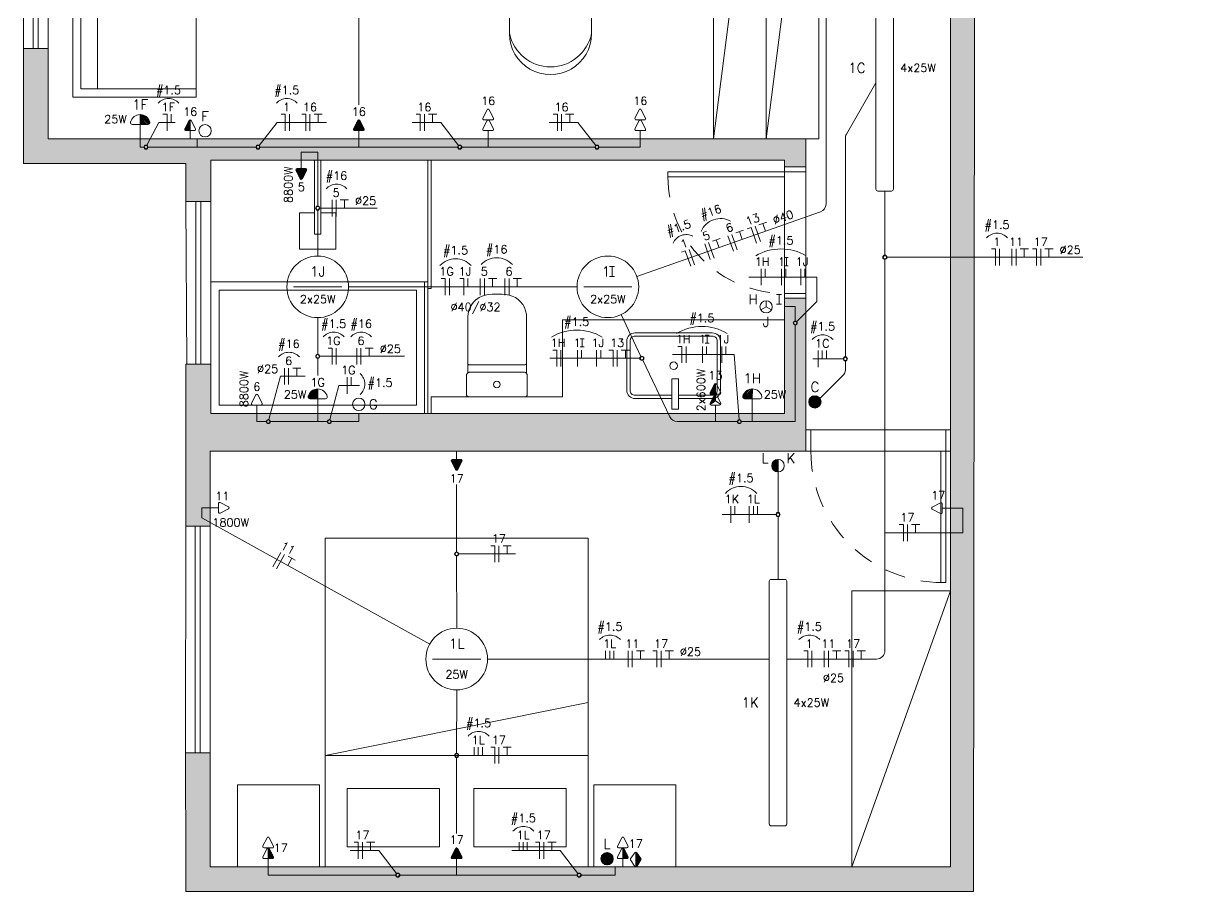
# Model space of a CAD drawing. Extents: x 0 to 175, y -16 to 63.
# Drawn here: x 147.36 to 154.49, y 30.2 to 35.49 of the extents above; entities that cross this region are included whole.
import ezdxf
from ezdxf.enums import TextEntityAlignment as Align

# ---------------------------------------------------------------- set-up
doc = ezdxf.new("R2010")
doc.units = 0
doc.header["$LTSCALE"] = 0.5
doc.header["$MEASUREMENT"] = 0
doc.linetypes.add('HIDDEN', pattern=[0.375, 0.25, -0.125])
doc.layers.get('0').update_dxf_attribs({"linetype": 'CONTINUOUS'})
doc.layers.add('ARQ - HATCH 01', color=172, linetype='CONTINUOUS', transparency=0.6)
for name, color, linetype, lineweight in [('ARQ - JAN01', 2, 'CONTINUOUS', 20), ('ARQ - PAR01', 172, 'CONTINUOUS', 30), ('ELE01 - ELETROD', 40, 'CONTINUOUS', 20), ('ELE01 - INTER', 100, 'CONTINUOUS', 15), ('ELE01 - INTER TXT', 100, 'CONTINUOUS', 9), ('ELE01 - LAMP', 50, 'CONTINUOUS', 20), ('ELE01 - LAMP TXT', 100, 'CONTINUOUS', 15), ('ELE01 - TOM 127V', 130, 'CONTINUOUS', 15), ('ELE01 - TOM 127V TXT', 130, 'CONTINUOUS', 15), ('ELE01 - USB', 110, 'CONTINUOUS', 15), ('ELE03 - CIRCUITOS', 2, 'CONTINUOUS', 5), ('Simbologia', 122, 'CONTINUOUS', 20), ('TXT02', 2, 'CONTINUOUS', 20)]:
    doc.layers.add(name, color=color, linetype=linetype, lineweight=lineweight)
for name, color, linetype, lineweight, transparency in [('ARQ - PISO TRANSPARENTE', 121, 'CONTINUOUS', 9, 0.9), ('ARQ - POR01 TRANSPARENTE', 20, 'CONTINUOUS', 9, 0.45), ('ARQ01', 144, 'CONTINUOUS', 9, 0.5), ('ELE01 - INTER HATCH', 100, 'CONTINUOUS', 15, 0.45)]:
    doc.layers.add(name, color=color, linetype=linetype, lineweight=lineweight, transparency=transparency)
for name, color, linetype, lineweight, true_color in [('ELE01 - TOM 220V', 242, 'CONTINUOUS', 15, 0xdf2935), ('ELE01 - TOM 220V TXT', 242, 'CONTINUOUS', 15, 0xdf2935), ('ELE03 - FASE', 242, 'CONTINUOUS', 20, 0xdf2935), ('ELE03 - NEUTRO', 141, 'CONTINUOUS', 20, 0x51d6ff), ('ELE03 - RETORNO', 173, 'CONTINUOUS', 20, 0x5767de), ('ELE03 - TERRA', 112, 'CONTINUOUS', 20, 0x0bde67)]:
    doc.layers.add(name, color=color, linetype=linetype, lineweight=lineweight, true_color=true_color)
doc.styles.add('ROMANS', font='romans.shx')
doc.styles.get("Standard").update_dxf_attribs({"font": 'romans.shx'})

# ---------------------------------------------------------------- blocks, each defined once
blk = doc.blocks.new('*U311')
at = {"layer": 'ARQ - HATCH 01'}
h = blk.add_hatch(color=256, dxfattribs=at)
h.dxf.hatch_style = 1
h.paths.add_polyline_path([(2.5318, 5.7897), (2.4, 5.7898), (2.4, 5.98), (2.2, 5.98), (2.2, 5.79), (2.1029, 5.79), (2.1029, 5.64), (2.5318, 5.64)])
h.paths.add_polyline_path([(2.4, 7.13), (2.2, 7.13), (2.2, 6.78), (2.4, 6.78)])
h.paths.add_polyline_path([(12.15, 0.9882), (12.15, 5.78), (3.4321, 5.7898), (3.4321, 5.64), (12, 5.64), (12, 1.1354), (11.3067, 1.1354), (11.3067, 0.9854), (12, 0.9882)])
h.paths.add_polyline_path([(9.47, 4.76), (8.5397, 4.76), (8.5397, 4.63), (9.24, 4.63), (9.24, 1.14), (8.94, 1.14), (8.94, 0.9882), (9.9263, 0.9882), (9.9267, 1.1354), (9.47, 1.1354)], flags=17)
h.paths.add_polyline_path([(7.7, 4.63), (7.7397, 4.63), (7.7397, 4.76), (7.57, 4.76), (7.57, 0.15), (7.02, 0.15), (7.02, 0), (7.72, 0), (7.72, 0.9882), (7.95, 0.9882), (7.95, 1.14), (7.7, 1.14)])
h.paths.add_polyline_path([(5.06, 1.27), (4.2401, 1.27), (4.2401, 1.0727), (4.93, 1.0727), (4.93, 0), (5.64, 0), (5.64, 0.15), (5.06, 0.15)])
h.paths.add_polyline_path([(0.21, 5.64), (0.13, 5.64), (0.13, 6.98), (0.22, 6.98), (0.22, 7.13), (0, 7.13), (0, 1.0727), (0.71, 1.0727), (0.71, 1.27), (0.21, 1.27)])
h.paths.add_polyline_path([(3.08, 1.27), (2.4143, 1.27), (2.2, 1.27), (1.7, 1.27), (1.7, 1.0727), (3.08, 1.0747)])
h.paths.add_polyline_path([(5.06, 4.8377), (4.9353, 4.8377), (4.9353, 4.1977), (5.06, 4.1977)], flags=17)
for p, q in [((5.06, 4.8377), (7.57, 4.5177)), ((5.06, 4.5177), (7.57, 4.5177)), ((5.06, 4.5177), (7.57, 4.1977)), ((12, 3.969), (11.5, 3.969)), ((11.5, 3.969), (11.5, 3.469)), ((12, 3.4354), (10, 3.4354)), ((10, 3.4354), (10, 1.8354)), ((11, 3.4354), (11.3217, 1.8354)), ((11.3217, 1.8354), (11.3217, 3.4354)), ((11.5, 3.469), (12, 3.469)), ((11.5231, 3.3016), (11.8774, 3.3016)), ((11.5231, 2.7397), (11.5231, 3.3016)), ((11.8774, 3.3016), (11.8774, 2.7397)), ((8.5477, 3.0094), (8.5358, 2.9924)), ((8.562, 3.0244), (8.5477, 3.0094)), ((8.5784, 3.0371), (8.562, 3.0244)), ((8.5965, 3.0472), (8.5784, 3.0371)), ((8.6159, 3.0545), (8.5965, 3.0472)), ((8.6163, 3.0546), (8.6159, 3.0545)), ((8.6166, 3.0547), (8.6163, 3.0546)), ((8.6369, 3.0591), (8.6166, 3.0547)), ((8.6577, 3.0603), (8.6369, 3.0591)), ((8.9972, 3.0603), (8.6577, 3.0603)), ((8.9399, 3.0584), (8.9373, 3.0603)), ((8.9379, 3.0599), (8.9375, 3.0601)), ((8.9418, 3.0562), (8.9399, 3.0584)), ((8.9432, 3.0536), (8.9418, 3.0562)), ((8.9441, 3.0509), (8.9432, 3.0536)), ((8.9444, 3.048), (8.9441, 3.0509)), ((8.9444, 2.7122), (8.9444, 3.048)), ((8.9902, 3.0482), (8.9899, 3.0451)), ((8.9899, 3.0451), (8.9899, 2.7151)), ((8.9909, 3.0513), (8.9902, 3.0482)), ((8.9921, 3.0541), (8.9909, 3.0513)), ((8.9938, 3.0568), (8.9921, 3.0541)), ((8.9958, 3.0591), (8.9938, 3.0568)), ((8.9967, 3.0599), (8.9958, 3.0591)), ((8.9972, 3.0603), (8.9967, 3.0599)), ((8.9982, 3.0612), (8.9972, 3.0603)), ((9.0009, 3.0628), (8.9982, 3.0612)), ((9.0038, 3.064), (9.0009, 3.0628)), ((9.0068, 3.0647), (9.0038, 3.064)), ((9.0099, 3.0649), (9.0068, 3.0647)), ((9.1249, 3.0649), (9.0099, 3.0649)), ((9.1272, 3.0648), (9.1249, 3.0649)), ((9.1294, 3.0643), (9.1272, 3.0648)), ((9.1315, 3.0634), (9.1294, 3.0643)), ((9.1334, 3.0623), (9.1315, 3.0634)), ((9.1352, 3.0609), (9.1334, 3.0623)), ((9.1368, 3.0592), (9.1352, 3.0609)), ((9.138, 3.0573), (9.1368, 3.0592)), ((9.139, 3.0553), (9.138, 3.0573)), ((9.139, 3.0553), (9.1397, 3.0531)), ((9.1397, 3.0531), (9.14, 3.0508)), ((8.517, 2.9336), (8.5156, 2.9129)), ((8.5203, 2.9541), (8.517, 2.9336)), ((8.5266, 2.9738), (8.5203, 2.9541)), ((8.5358, 2.9924), (8.5266, 2.9738)), ((8.5156, 2.9129), (8.5148, 2.892)), ((8.5148, 2.892), (8.5148, 2.8712)), ((8.5148, 2.8712), (8.5156, 2.8504)), ((8.5156, 2.8504), (8.517, 2.8296)), ((8.517, 2.8296), (8.5202, 2.8095)), ((8.5202, 2.8095), (8.5263, 2.7902)), ((8.5263, 2.7902), (8.5352, 2.7719)), ((8.5352, 2.7719), (8.5467, 2.7552)), ((8.5472, 2.7546), (8.5605, 2.7403)), ((8.5605, 2.7403), (8.5763, 2.7275)), ((8.561, 2.7397), (8.5769, 2.7269)), ((8.5763, 2.7275), (8.5938, 2.7173)), ((8.5769, 2.7269), (8.5945, 2.7166)), ((8.5938, 2.7173), (8.6127, 2.7097)), ((8.5945, 2.7166), (8.6134, 2.709)), ((8.6127, 2.7097), (8.6324, 2.7049)), ((8.6133, 2.7096), (8.6135, 2.7095)), ((8.6135, 2.7095), (8.6332, 2.7047)), ((8.9439, 2.7083), (8.9443, 2.7103)), ((8.9443, 2.7103), (8.9444, 2.7122)), ((8.9901, 2.7119), (8.9899, 2.7151)), ((8.9901, 2.7119), (8.9909, 2.7089)), ((11.8774, 2.7397), (11.5231, 2.7397)), ((8.6134, 2.709), (8.6332, 2.7043)), ((8.6324, 2.7049), (8.6527, 2.7032)), ((8.6332, 2.7047), (8.6535, 2.7029)), ((8.6332, 2.7043), (8.6535, 2.7025)), ((8.9411, 2.7032), (8.6527, 2.7032)), ((8.6535, 2.7029), (8.9941, 2.7029)), ((8.6535, 2.7025), (8.9944, 2.7025)), ((8.9411, 2.7032), (8.9423, 2.7047)), ((8.9423, 2.7047), (8.9432, 2.7065)), ((8.9432, 2.7065), (8.9439, 2.7083)), ((8.9909, 2.7089), (8.9921, 2.706)), ((8.9921, 2.706), (8.9942, 2.7025)), ((8.9944, 2.7025), (8.9958, 2.7009)), ((8.9958, 2.7009), (8.9981, 2.6989)), ((8.9981, 2.6989), (9.0008, 2.6973)), ((9.0008, 2.6973), (9.0037, 2.6961)), ((9.0037, 2.6961), (9.0068, 2.6953)), ((9.0068, 2.6953), (9.0099, 2.6951)), ((9.0099, 2.6951), (9.1249, 2.6951)), ((9.1272, 2.6952), (9.1249, 2.6951)), ((9.1272, 2.6952), (9.1294, 2.6957)), ((9.1294, 2.6957), (9.1315, 2.6966)), ((9.1315, 2.6966), (9.1334, 2.6977)), ((9.1334, 2.6977), (9.1352, 2.6991)), ((9.1352, 2.6991), (9.1368, 2.7008)), ((9.1368, 2.7008), (9.138, 2.7027)), ((9.138, 2.7027), (9.139, 2.7047)), ((9.139, 2.7047), (9.1397, 2.7069)), ((9.1397, 2.7069), (9.14, 2.7092)), ((11.8774, 2.5311), (11.5231, 2.5311)), ((11.5231, 2.5311), (11.5231, 1.9691)), ((11.8774, 1.9691), (11.8774, 2.5311)), ((11.5231, 1.9691), (11.8774, 1.9691)), ((10, 1.8354), (12, 1.8354)), ((11.5, 1.8018), (12, 1.8018)), ((11.5, 1.3018), (11.5, 1.8018)), ((12, 1.3018), (11.5, 1.3018))]:
    blk.add_line(p, q)
for points in [[(10.32, 5.64), (12, 5.04)], [(10.32, 5.64), (10.32, 5.04), (12, 5.04)], [(7.57, 4.1977), (4.9353, 4.1977), (4.9353, 4.8377), (7.57, 4.8377)], [(7.57, 4.8377), (7.57, 4.76)], [(6.9288, 3.4562), (6.6788, 3.4562), (6.6788, 2.9562), (6.9288, 2.9562)], [(9.14, 3.0508), (9.14, 2.7092)], [(7.7, 2.46), (9.24, 2.46)], [(8.02, 1.77), (8.02, 1.68), (8.24, 1.68), (8.24, 1.9), (8.02, 1.9), (8.02, 1.81)], [(7.7, 1.81), (8.15, 1.81), (8.15, 1.77), (7.7, 1.77)], [(11.3067, 1.1354), (11.3067, 0.9854)], [(7.315, 0.35), (7.315, 1.05), (5.315, 1.05), (5.315, 0.35)], [(7.315, 0.35), (7.315, 1.05), (7.265, 1.05), (7.265, 0.35)], [(5.365, 0.45), (7.265, 0.45)], [(7.315, 0.35), (7.315, 0.3), (5.315, 0.3), (5.315, 0.35)], [(5.365, 0.35), (7.265, 0.35)], [(5.365, 0.35), (7.265, 0.35)]]:
    blk.add_lwpolyline(points)
for points in [[(9.14, 3.28), (8.67, 3.28), (8.67, 4.63), (9.24, 4.63), (9.24, 2.48), (9.14, 2.48)], [(9.03, 3.985), (9.2139, 3.985), (9.2139, 3.945), (9.03, 3.945)], [(8.48, 2.46), (7.7, 2.46), (7.7, 2.48), (8.48, 2.48)], [(8.44, 2.46), (9.24, 2.46), (9.24, 2.44), (8.44, 2.44)], [(8.44, 2.44), (9.24, 2.44), (9.24, 1.14), (8.44, 1.14)], [(8.49, 2.39), (9.19, 2.39), (9.19, 1.19), (8.49, 1.19)]]:
    blk.add_lwpolyline(points, close=True)
for points in [[(9.15, 3.985), (9.15, 4.19, 0.414214), (9.1, 4.24), (8.8, 4.24, 0.414214), (8.75, 4.19), (8.75, 3.72, 0.414214), (8.8, 3.67), (9.1, 3.67, 0.414214), (9.15, 3.72), (9.15, 3.945)], [(9.13, 3.985), (9.13, 4.19, 0.414214), (9.1, 4.22), (8.8, 4.22, 0.414214), (8.77, 4.19), (8.77, 3.72, 0.414214), (8.8, 3.69), (9.1, 3.69, 0.414214), (9.13, 3.72), (9.13, 3.945)]]:
    blk.add_lwpolyline(points, format="xyb")
for centre, radius in [((8.95, 3.955), 0.0229), ((9.065, 2.88), 0.02)]:
    blk.add_circle(centre, radius)
for centre, radius, start, end in [((6.9288, 3.2062), 0.25, 270, 90), ((6.8758, 3.2062), 0.2555, 281.95449, 78.04551)]:
    blk.add_arc(centre, radius, start, end)
at = {"layer": 'ARQ - JAN01'}
for p, q in [((7.9505, 1.14), (8.94, 1.14)), ((9.9267, 1.1354), (11.3067, 1.1354)), ((7.95, 0.9882), (8.94, 0.9929)), ((9.9263, 0.9882), (11.3067, 0.9854)), ((5.64, 0.15), (7.02, 0.15)), ((5.64, 0), (7.02, 0))]:
    blk.add_line(p, q, dxfattribs=at)
for points in [[(7.95, 1.0791), (8.94, 1.0791)], [(9.9267, 1.0754), (11.3067, 1.0754)], [(7.95, 1.0491), (8.94, 1.0491)], [(9.9267, 1.0454), (11.3067, 1.0454)], [(5.64, 0.09), (7.02, 0.09)], [(5.64, 0.06), (7.02, 0.06)]]:
    blk.add_lwpolyline(points, dxfattribs=at)
at = {"layer": 'ARQ - PAR01', "lineweight": 20}
blk.add_lwpolyline([(12.15, 0.9882), (12.15, 5.78), (3.4321, 5.7898), (3.4321, 5.64), (12, 5.64), (12, 1.1354), (11.3067, 1.1354), (11.3067, 0.9854), (12, 0.9882), (12.15, 0.9882)], dxfattribs=at)
for points in [[(7.7, 4.63), (7.7397, 4.63), (7.7397, 4.76), (7.57, 4.76), (7.57, 0.15), (7.02, 0.15), (7.02, 0), (7.72, 0), (7.72, 0.9882), (7.95, 0.9882), (7.95, 1.14), (7.7, 1.14)], [(9.47, 4.76), (8.5397, 4.76), (8.5397, 4.63), (9.24, 4.63), (9.24, 1.14), (8.94, 1.14), (8.94, 0.9882), (9.9263, 0.9882), (9.9267, 1.1354), (9.47, 1.1354)]]:
    blk.add_lwpolyline(points, close=True, dxfattribs=at)
at = {"layer": 'ARQ - PISO TRANSPARENTE'}
for p, q in [((9.34, 4.79), (9.34, 5.61)), ((9.47, 5.58), (9.47, 4.79)), ((7.7697, 4.76), (8.5097, 4.76)), ((7.7697, 4.63), (8.5097, 4.63))]:
    blk.add_line(p, q, dxfattribs=at)
at = {"layer": 'ARQ - POR01 TRANSPARENTE'}
for p, q in [((9.34, 5.64), (9.34, 5.61)), ((9.47, 5.64), (9.47, 5.58)), ((9.34, 5.61), (10.27, 5.61)), ((9.47, 5.58), (10.27, 5.58)), ((10.27, 5.58), (10.27, 5.61)), ((9.34, 4.76), (9.34, 4.79)), ((9.34, 4.79), (9.47, 4.79)), ((9.47, 4.76), (9.47, 4.79)), ((7.7397, 4.76), (7.7697, 4.76)), ((7.7697, 4.76), (7.7697, 3.92)), ((8.5097, 4.76), (8.5097, 4.63)), ((8.5097, 4.76), (8.5397, 4.76)), ((7.7997, 4.63), (7.7397, 4.63)), ((7.7997, 3.92), (7.7997, 4.63)), ((8.5397, 4.63), (8.5097, 4.63)), ((7.7697, 3.92), (7.7997, 3.92))]:
    blk.add_line(p, q, dxfattribs=at)
at = {"layer": 'ARQ - POR01 TRANSPARENTE', "linetype": 'HIDDEN', "lineweight": 9}
for centre, radius in [((9.47, 5.59), 0.8), ((7.7997, 4.63), 0.71)]:
    blk.add_arc(centre, radius, 270, 0, dxfattribs=at)
blk = doc.blocks.new('*U145')
at = {"lineweight": 9}
h = blk.add_hatch(dxfattribs=at)
h.set_pattern_fill('ANSI31', color=256, scale=0.075, angle=-90)
h.paths.add_polyline_path([(0, -0.232, -0.284079), (-0.013, -0.224), (-0.064, -0.123, -0.557537), (-0.051, -0.101), (0, -0.101)])
blk.add_line((0, -0.232), (0, -0.101))
blk.add_lwpolyline([(0, 0), (0, -0.101)])
blk.add_lwpolyline([(0.064, -0.123), (0.013, -0.224, -0.618034), (-0.013, -0.224), (-0.064, -0.123, -0.557537), (-0.051, -0.101), (0.051, -0.101, -0.557537)], format="xyb", close=True)
blk = doc.blocks.new('*U157')
blk.add_lwpolyline([(0.064, -0.123), (0.013, -0.224, -0.618034), (-0.013, -0.224), (-0.064, -0.123, -0.557537), (-0.051, -0.101), (0.051, -0.101, -0.557537)], format="xyb", close=True)
blk = doc.blocks.new('*U158')
blk.add_lwpolyline([(0, 0), (0, -0.101)])
blk.add_lwpolyline([(0.064, -0.123), (0.013, -0.224, -0.618034), (-0.013, -0.224), (-0.064, -0.123, -0.557537), (-0.051, -0.101), (0.051, -0.101, -0.557537)], format="xyb", close=True)
blk = doc.blocks.new('*U159')
blk.add_lwpolyline([(0, 0), (0, -0.101)])
blk.add_lwpolyline([(0.064, -0.123), (0.013, -0.224, -0.618034), (-0.013, -0.224), (-0.064, -0.123, -0.557537), (-0.051, -0.101), (0.051, -0.101, -0.557537)], format="xyb", close=True)
blk = doc.blocks.new('*U156')
at = {"lineweight": 9}
h = blk.add_hatch(dxfattribs=at)
h.set_pattern_fill('ANSI31', color=256, scale=0.075, angle=-90)
h.paths.add_polyline_path([(0, -0.232, -0.284079), (-0.013, -0.224), (-0.064, -0.123, -0.557537), (-0.051, -0.101), (0, -0.101)])
h = blk.add_hatch(dxfattribs=at)
h.set_pattern_fill('ANSI31', color=256, scale=0.075, angle=-90)
h.paths.add_polyline_path([(0, -0.232, 0.284079), (0.013, -0.224), (0.064, -0.123, 0.557537), (0.051, -0.101), (0, -0.101)])
blk.add_lwpolyline([(0, 0), (0, -0.101)])
blk.add_lwpolyline([(0.064, -0.123), (0.013, -0.224, -0.618034), (-0.013, -0.224), (-0.064, -0.123, -0.557537), (-0.051, -0.101), (0.051, -0.101, -0.557537)], format="xyb", close=True)
blk = doc.blocks.new('*U152')
blk.add_lwpolyline([(0, 0), (0, -0.101)])
blk.add_lwpolyline([(0.064, -0.123), (0.013, -0.224, -0.618034), (-0.013, -0.224), (-0.064, -0.123, -0.557537), (-0.051, -0.101), (0.051, -0.101, -0.557537)], format="xyb", close=True)
blk = doc.blocks.new('*U173')
at = {"lineweight": 9}
h = blk.add_hatch(dxfattribs=at)
h.set_pattern_fill('ANSI31', color=256, scale=0.075, angle=-90)
h.paths.add_polyline_path([(-0.013, -0.224, 0.284079), (0, -0.232), (0, -0.151), (-0.064, -0.108, 0.251652), (-0.064, -0.123)])
blk.add_line((0.007, 0), (-0.007, 0))
for points in [[(0, 0), (0, -0.101)], [(0.064, -0.108), (0, -0.151), (-0.064, -0.108)], [(0, -0.151), (0, -0.232)]]:
    blk.add_lwpolyline(points)
blk.add_lwpolyline([(0.064, -0.123), (0.013, -0.224, -0.618034), (-0.013, -0.224), (-0.064, -0.123, -0.557537), (-0.051, -0.101), (0.051, -0.101, -0.557537)], format="xyb", close=True)
blk = doc.blocks.new('*U160')
blk.add_lwpolyline([(-0.123, -0.064), (-0.224, -0.013, -0.618034), (-0.224, 0.013), (-0.123, 0.064, -0.557537), (-0.101, 0.051), (-0.101, -0.051, -0.557537)], format="xyb", close=True)
blk.add_lwpolyline([(0, 0), (-0.101, 0)])
blk = doc.blocks.new('*U161')
blk.add_lwpolyline([(0, 0), (0, -0.101)])
blk.add_lwpolyline([(0.064, -0.123), (0.013, -0.224, -0.618034), (-0.013, -0.224), (-0.064, -0.123, -0.557537), (-0.051, -0.101), (0.051, -0.101, -0.557537)], format="xyb", close=True)
blk = doc.blocks.new('*U140')
at = {"lineweight": 9}
h = blk.add_hatch(dxfattribs=at)
h.set_pattern_fill('ANSI31', color=256, scale=0.075, angle=-90)
h.paths.add_polyline_path([(0, -0.232, -0.284079), (-0.013, -0.224), (-0.064, -0.123, -0.557537), (-0.051, -0.101), (0, -0.101)])
blk.add_line((0, -0.232), (0, -0.101))
blk.add_lwpolyline([(0.064, -0.123), (0.013, -0.224, -0.618034), (-0.013, -0.224), (-0.064, -0.123, -0.557537), (-0.051, -0.101), (0.051, -0.101, -0.557537)], format="xyb", close=True)
blk = doc.blocks.new('*U179')
at = {"lineweight": 9}
h = blk.add_hatch(dxfattribs=at)
h.set_pattern_fill('ANSI31', color=256, scale=0.075, angle=-90)
h.paths.add_polyline_path([(0, -0.232, -0.284079), (-0.013, -0.224), (-0.064, -0.123, -0.557537), (-0.051, -0.101), (0, -0.101)])
h = blk.add_hatch(dxfattribs=at)
h.set_pattern_fill('ANSI31', color=256, scale=0.075, angle=-90)
h.paths.add_polyline_path([(0, -0.232, 0.284079), (0.013, -0.224), (0.064, -0.123, 0.557537), (0.051, -0.101), (0, -0.101)])
blk.add_lwpolyline([(0, 0), (0, -0.101)])
blk.add_lwpolyline([(0.064, -0.123), (0.013, -0.224, -0.618034), (-0.013, -0.224), (-0.064, -0.123, -0.557537), (-0.051, -0.101), (0.051, -0.101, -0.557537)], format="xyb", close=True)
blk = doc.blocks.new('*U149')
at = {"lineweight": 9}
h = blk.add_hatch(dxfattribs=at)
h.set_pattern_fill('ANSI31', color=256, scale=0.075, angle=-90)
h.paths.add_polyline_path([(0, -0.232, -0.284079), (-0.013, -0.224), (-0.064, -0.123, -0.557537), (-0.051, -0.101), (0, -0.101)])
h = blk.add_hatch(dxfattribs=at)
h.set_pattern_fill('ANSI31', color=256, scale=0.075, angle=-90)
h.paths.add_polyline_path([(0, -0.232, 0.284079), (0.013, -0.224), (0.064, -0.123, 0.557537), (0.051, -0.101), (0, -0.101)])
blk.add_lwpolyline([(0, 0), (0, -0.101)])
blk.add_lwpolyline([(0.064, -0.123), (0.013, -0.224, -0.618034), (-0.013, -0.224), (-0.064, -0.123, -0.557537), (-0.051, -0.101), (0.051, -0.101, -0.557537)], format="xyb", close=True)
blk = doc.blocks.new('*U175')
blk.add_lwpolyline([(0.064, -0.123), (0.013, -0.224, -0.618034), (-0.013, -0.224), (-0.064, -0.123, -0.557537), (-0.051, -0.101), (0.051, -0.101, -0.557537)], format="xyb", close=True)
blk = doc.blocks.new('*U141')
at = {"lineweight": 9}
h = blk.add_hatch(dxfattribs=at)
h.set_pattern_fill('ANSI31', color=256, scale=0.075, angle=-90)
h.paths.add_polyline_path([(0, -0.232, -0.284079), (-0.013, -0.224), (-0.064, -0.123, -0.557537), (-0.051, -0.101), (0, -0.101)])
blk.add_line((0, -0.232), (0, -0.101))
blk.add_lwpolyline([(0, 0), (0, -0.101)])
blk.add_lwpolyline([(0.064, -0.123), (0.013, -0.224, -0.618034), (-0.013, -0.224), (-0.064, -0.123, -0.557537), (-0.051, -0.101), (0.051, -0.101, -0.557537)], format="xyb", close=True)
blk = doc.blocks.new('*U143')
at = {"lineweight": 9}
h = blk.add_hatch(dxfattribs=at)
h.set_pattern_fill('ANSI31', color=256, scale=0.075, angle=-90)
h.paths.add_polyline_path([(0, -0.104, 0.255276), (-0.013, -0.11), (-0.062, -0.188, 0.303493), (-0.062, -0.205), (-0.012, -0.276, 0.243427), (0, -0.283)])
blk.add_line((0, -0.104), (0, -0.283))
blk.add_lwpolyline([(-0.012, -0.276), (-0.062, -0.205, -0.303493), (-0.062, -0.188), (-0.013, -0.11, -0.540791), (0.013, -0.11), (0.064, -0.188, -0.312436), (0.064, -0.205), (0.012, -0.276, -0.517521)], format="xyb", close=True)
blk = doc.blocks.new('*U135')
at = {"lineweight": 9}
h = blk.add_hatch(dxfattribs=at)
h.set_pattern_fill('ANSI31', color=0, scale=0.075, angle=-90)
h.set_pattern_definition([(315, (-0.000575, 0), (0.00662913, 0.00662913), [])])
h.paths.add_polyline_path([(0, -0.1182), (-0.0629, -0.1182, 0.484596), (-0.0775, -0.1367, 0.349314), (0.0006, -0.1978)])
at = {"color": 0}
for q in [(0, 0), (0.0006, -0.1978)]:
    blk.add_line((0, -0.1182), q, dxfattribs=at)
blk.add_lwpolyline([(0.0629, -0.1182), (-0.0629, -0.1182, 0.484596), (-0.0775, -0.1367, 0.789489), (0.0775, -0.1367, 0.484596)], format="xyb", close=True, dxfattribs=at)
blk = doc.blocks.new('*U29')
at = {"layer": 'ELE01 - LAMP'}
blk.add_line((-0.195, 0), (0.195, 0), dxfattribs=at)
blk.add_circle((0, 0), 0.25, dxfattribs=at)
at = {"layer": 'ELE01 - LAMP TXT', "style": 'ROMANS'}
for tag, height, p in [('X', 0.1, (0, 0.125)), ('Y', 0.075, (0, -0.1))]:
    blk.add_attdef(tag, text='', height=height, dxfattribs=at).set_placement(p, align=Align.MIDDLE)
blk = doc.blocks.new('*U30')
at = {"layer": 'ELE01 - LAMP'}
blk.add_line((-0.195, 0), (0.195, 0), dxfattribs=at)
blk.add_circle((0, 0), 0.25, dxfattribs=at)
at = {"layer": 'ELE01 - LAMP TXT', "style": 'ROMANS'}
for tag, height, p in [('X', 0.1, (0, 0.125)), ('Y', 0.075, (0, -0.125))]:
    blk.add_attdef(tag, text='', height=height, dxfattribs=at).set_placement(p, align=Align.MIDDLE)
blk = doc.blocks.new('Fio-TERRA')
at = {"layer": 'ELE03 - TERRA'}
for p, q in [((-0.1, 0.2), (0.1, 0.2)), ((0, 0), (0, 0.2))]:
    blk.add_line(p, q, dxfattribs=at)
blk = doc.blocks.new('Fio-FASE')
at = {"layer": 'ELE03 - FASE'}
blk.add_line((0, -0.2), (0, 0.2), dxfattribs=at)
blk = doc.blocks.new('Fio-NEUTRO')
at = {"layer": 'ELE03 - NEUTRO'}
for p, q in [((0, 0.2), (0.1, 0.2)), ((0, -0.2), (0, 0.2))]:
    blk.add_line(p, q, dxfattribs=at)
blk = doc.blocks.new('Fio-RETORNO')
at = {"layer": 'ELE03 - RETORNO'}
blk.add_line((0, 0), (0, 0.2), dxfattribs=at)

msp = doc.modelspace()

# ---------------------------------------------------------------- hatches: boundary and pattern name
at = {"layer": 'ELE01 - INTER HATCH'}
h = msp.add_hatch(dxfattribs=at)
h.set_pattern_fill('ANSI31', color=256, scale=0.05)
h.set_pattern_definition([(45, (102.585167, -21.101253), (-0.0044194174, 0.0044194174), [])])
edge = h.paths.add_edge_path()
edge.add_arc((152.1748, 33.1839), 0.0375, 0, 360)
h = msp.add_hatch(dxfattribs=at)
h.set_pattern_fill('ANSI31', color=256, scale=0.05)
h.set_pattern_definition([(45, (150.1966874, 37.80729), (-0.0044194174, 0.0044194174), [])])
edge = h.paths.add_edge_path()
edge.add_arc((151.9502, 32.7956), 0.0375, 90, 180)
edge.add_arc((151.9502, 32.7956), 0.0375, 180, 270)
edge.add_line((151.9502, 32.7581), (151.9502, 32.7956))
edge.add_line((151.9502, 32.7956), (151.9502, 32.8331))
h = msp.add_hatch(dxfattribs=at)
h.set_pattern_fill('ANSI31', color=256, scale=0.05)
h.set_pattern_definition([(45, (149.671739, 37.5503234), (-0.0044194174, 0.0044194174), [])])
h.paths.add_polyline_path([(150.9481, 30.4039, -1), (150.8731, 30.4039, -1)])

# ---------------------------------------------------------------- linework, layer by layer
at = {"layer": 'ELE01 - ELETROD'}
for points in [[(151.092, 33.9463), (152.2089, 34.3408, 0.317944), (152.2423, 34.3879), (152.2423, 35.9515, -0.122171), (152.2481, 35.9749), (152.5194, 36.4881, 0.122171), (152.5252, 36.5115), (152.5252, 37.0785)], [(149.9974, 36.0389), (149.4506, 36.0389, 0.414214), (149.4006, 35.9889), (149.4005, 34.9917)], [(152.3598, 33.4582), (152.3598, 34.7885, -0.131652), (152.3665, 34.8135), (152.546, 35.1244)], [(152.5992, 34.0517), (152.6002, 31.6689, -0.414327), (152.5502, 31.6189), (152.0032, 31.6189)], [(151.1273, 33.4379), (151.2916, 33.0924, 0.28941), (151.3368, 33.0639), (151.7029, 33.0639)], [(152.2013, 33.2), (152.3451, 33.3438, 0.198912), (152.3598, 33.3792), (152.3598, 33.4332)]]:
    msp.add_lwpolyline(points, format="xyb", dxfattribs=at)
for points in [[(148.0702, 34.7839), (148.0702, 34.7339), (148.093, 34.7339)], [(148.118, 34.7339), (148.775, 34.7339)], [(148.4173, 34.7339), (148.4173, 34.7839)], [(148.8, 34.7339), (150.0019, 34.7339)], [(149.4002, 34.7839), (149.4002, 34.7339)], [(150.0269, 34.7339), (150.8364, 34.7339)], [(150.1873, 34.7839), (150.1873, 34.7339)], [(150.8614, 34.7339), (151.1122, 34.7339)], [(151.1122, 34.7839), (151.1122, 34.7339)], [(149.1502, 34.3752), (149.1502, 34.6539), (149.1502, 34.7039), (149.0502, 34.7039), (149.0502, 34.6539)], [(152.5991, 34.4663), (152.5992, 34.0766)], [(149.1502, 34.0714), (149.1502, 34.3502)], [(150.7277, 33.8839), (149.3377, 33.8839)], [(152.0552, 33.7642), (151.9902, 33.7642)], [(152.0552, 33.6761), (152.0552, 33.7642)], [(149.1502, 33.6964), (149.1504, 33.474)], [(150.9957, 33.7146), (151.1166, 33.4605)], [(151.7279, 33.0639), (152.0552, 33.0639), (152.0552, 33.6511)], [(149.1504, 33.449), (149.1502, 33.3442)], [(148.78, 33.1139), (148.78, 33.0639), (148.8371, 33.0639)], [(148.8621, 33.0639), (149.1502, 33.0639), (149.1502, 33.1139)], [(149.2328, 33.0639), (149.4002, 33.0639), (149.4002, 33.1139)], [(151.5695, 33.1139), (151.5695, 33.0639)], [(151.7939, 33.1151), (151.7939, 33.0651)], [(149.1502, 33.0639), (149.2078, 33.0639)], [(151.9502, 32.7581), (151.9502, 32.5108)], [(149.995, 32.6803), (149.9952, 32.2709)], [(149.8315, 31.7097), (148.4454, 32.4773), (148.4456, 32.5393), (148.4956, 32.5393)], [(153.0002, 32.537), (153.0753, 32.537), (153.0753, 32.387), (152.5998, 32.387)], [(151.9502, 32.4858), (151.9502, 32.1039)], [(149.9952, 32.2459), (149.9956, 31.8064)], [(150.1831, 31.6189), (151.8972, 31.6189)], [(149.9953, 31.0447), (149.9956, 31.4314)], [(149.995, 30.5575), (149.9953, 31.0197)], [(148.8487, 30.3539), (148.8487, 30.3039), (149.625, 30.3039)], [(149.65, 30.3039), (150.728, 30.3039)], [(149.995, 30.3539), (149.995, 30.3039)], [(150.753, 30.3039), (150.9606, 30.3039), (150.9606, 30.3539)]]:
    msp.add_lwpolyline(points, dxfattribs=at)
at = {"layer": 'ELE01 - INTER'}
for p, q in [((151.8778, 33.7622), (151.8778, 33.7997)), ((151.8778, 33.7622), (151.8453, 33.7434)), ((151.8778, 33.7622), (151.9103, 33.7434)), ((151.9502, 32.7581), (151.9502, 32.8331))]:
    msp.add_line(p, q, dxfattribs=at)
for centre in [(148.4647, 34.8339), (151.8778, 33.7622), (149.4002, 33.1689), (152.1748, 33.1839), (151.9502, 32.7956), (150.9106, 30.4039)]:
    msp.add_circle(centre, 0.0375, dxfattribs=at)
at = {"layer": 'ELE01 - INTER TXT'}
for p, q in [((150.926, 34.0077), (150.9407, 34.0077)), ((150.926, 33.9477), (150.9407, 33.9477)), ((150.9553, 34.0077), (150.9407, 34.0077)), ((150.9553, 33.9477), (150.9407, 33.9477)), ((151.9419, 33.8377), (151.9566, 33.8377)), ((151.9712, 33.8377), (151.9566, 33.8377)), ((151.9419, 33.7777), (151.9566, 33.7777)), ((151.9712, 33.7777), (151.9566, 33.7777))]:
    msp.add_line(p, q, dxfattribs=at)
at = {"layer": 'ELE01 - LAMP'}
for points in [[(152.6521, 34.4775), (152.6521, 35.955, 0.414214), (152.6408, 35.9663), (152.5573, 35.9663, 0.414214), (152.546, 35.955), (152.546, 34.4775, 0.414214), (152.5573, 34.4663), (152.6408, 34.4663, 0.414214)], [(152.0032, 30.6152), (152.0032, 32.0927, 0.414214), (151.992, 32.1039), (151.9084, 32.1039, 0.414214), (151.8972, 32.0927), (151.8972, 30.6152, 0.414214), (151.9084, 30.6039), (151.992, 30.6039, 0.414214)]]:
    msp.add_lwpolyline(points, format="xyb", close=True, dxfattribs=at)
at = {"layer": 'ELE03 - CIRCUITOS'}
for points in [[(148.1112, 34.745), (148.1835, 34.8839)], [(148.2835, 34.8839), (148.1835, 34.8839)], [(148.9029, 34.8839), (148.7951, 34.7438)], [(148.9029, 34.8839), (149.2029, 34.8839)], [(149.8989, 34.8839), (149.7239, 34.8839)], [(149.8989, 34.8839), (150.0067, 34.7438)], [(150.7334, 34.8839), (150.5584, 34.8839)], [(150.7334, 34.8839), (150.8413, 34.7438)], [(149.5127, 34.3627), (149.1627, 34.3627)], [(153.8042, 34.0642), (152.6127, 34.0641)], [(151.772, 33.9435), (152.1854, 33.9435), (152.1854, 33.7939), (152.064, 33.6725)], [(149.6785, 33.4615), (149.1631, 33.4615)], [(151.1094, 33.4495), (150.562, 33.4495)], [(151.6835, 33.4714), (151.3085, 33.4713)], [(151.6835, 33.4714), (151.7135, 33.0762)], [(152.3473, 33.4457), (152.1612, 33.4457)], [(149.0734, 33.3394), (148.9234, 33.3394), (148.8528, 33.076)], [(149.4041, 33.2834), (149.2791, 33.2834), (149.2236, 33.076)], [(151.61, 32.4983), (151.9377, 32.4983)], [(150.0081, 32.2584), (150.3524, 32.2584)], [(150.0081, 31.0322), (150.3524, 31.0322)], [(149.5221, 30.4539), (149.3471, 30.4539)], [(149.5221, 30.4539), (149.6299, 30.3138)], [(150.3307, 30.4539), (150.625, 30.4539)], [(150.625, 30.4539), (150.7329, 30.3138)]]:
    msp.add_lwpolyline(points, dxfattribs=at)
for centre, radius in [((148.1055, 34.7339), 0.0125), ((148.1055, 34.7339), 0.01), ((148.7875, 34.7339), 0.0125), ((148.7875, 34.7339), 0.01), ((150.0144, 34.7339), 0.0125), ((150.0144, 34.7339), 0.01), ((150.8489, 34.7339), 0.0125), ((150.8489, 34.7339), 0.01), ((149.1502, 34.3627), 0.0125), ((149.1502, 34.3627), 0.01), ((152.6002, 34.0641), 0.0125), ((152.6002, 34.0641), 0.01), ((152.0552, 33.6636), 0.0125), ((152.0552, 33.6636), 0.01), ((149.1506, 33.4615), 0.0125), ((149.1506, 33.4615), 0.01), ((151.1219, 33.4492), 0.0125), ((151.1219, 33.4492), 0.01), ((152.3598, 33.4457), 0.0125), ((152.3598, 33.4457), 0.01), ((148.8496, 33.0639), 0.0125), ((148.8496, 33.0639), 0.01), ((149.2203, 33.0639), 0.0125), ((149.2203, 33.0639), 0.01), ((151.7154, 33.0638), 0.0125), ((151.7154, 33.0638), 0.01), ((151.9502, 32.4983), 0.0125), ((151.9502, 32.4983), 0.01), ((149.9956, 32.2584), 0.0125), ((149.9956, 32.2584), 0.01), ((149.9956, 31.0322), 0.0125), ((149.9956, 31.0322), 0.01), ((149.6375, 30.3039), 0.0125), ((149.6375, 30.3039), 0.01), ((150.7405, 30.3039), 0.0125), ((150.7405, 30.3039), 0.01)]:
    msp.add_circle(centre, radius, dxfattribs=at)
at = {"layer": 'Simbologia'}
for centre, radius, start, end in [((148.2427, 34.9444), 0.0856, 42.17105, 137.82895), ((148.9621, 34.9444), 0.0856, 42.17105, 137.82895), ((149.2645, 34.4232), 0.0856, 42.17105, 137.82895), ((151.6009, 34.1713), 0.1285, 61.62014, 157.27803), ((151.3915, 34.1163), 0.0856, 61.62014, 157.27803), ((153.2826, 34.1247), 0.0856, 42.17105, 137.82895), ((151.9682, 33.8132), 0.3015, 59.31209, 120.68791), ((149.9889, 33.9266), 0.1285, 42.17105, 137.82895), ((150.2389, 33.9326), 0.1285, 42.17105, 137.82895), ((149.2473, 33.5221), 0.0856, 42.17105, 137.82895), ((149.4149, 33.5221), 0.0856, 42.17105, 137.82895), ((150.7258, 33.3192), 0.3015, 59.31209, 120.68791), ((151.4874, 33.3411), 0.3015, 59.31209, 120.68791), ((152.2215, 33.5062), 0.0856, 42.17105, 137.82895), ((148.9752, 33.4), 0.0856, 42.17105, 137.82895), ((149.3511, 33.2926), 0.0856, 312.17105, 47.82895), ((151.7252, 32.541), 0.1285, 42.17105, 137.82895), ((150.928, 31.6794), 0.0856, 42.17105, 137.82895), ((152.1411, 31.6794), 0.0856, 42.17105, 137.82895), ((150.1288, 31.0929), 0.0856, 42.17105, 137.82895), ((150.4014, 30.5146), 0.0856, 42.17105, 137.82895)]:
    msp.add_arc(centre, radius, start, end, dxfattribs=at)
at = {"layer": 'TXT02'}
for p, q in [((151.9885, 34.0624), (152.0007, 34.0624)), ((151.9885, 34.0124), (152.0007, 34.0124)), ((152.0129, 34.0624), (152.0007, 34.0624)), ((152.0129, 34.0124), (152.0007, 34.0124)), ((151.5076, 33.5903), (151.5199, 33.5903)), ((151.5321, 33.5903), (151.5199, 33.5903)), ((150.7461, 33.5684), (150.7583, 33.5684)), ((150.7461, 33.5184), (150.7583, 33.5184)), ((150.7705, 33.5684), (150.7583, 33.5684)), ((150.7705, 33.5184), (150.7583, 33.5184)), ((151.5077, 33.5403), (151.5199, 33.5403)), ((151.5321, 33.5403), (151.5199, 33.5403))]:
    msp.add_line(p, q, dxfattribs=at)

# ---------------------------------------------------------------- block references
at = {"layer": 'ARQ01', "rotation": 270}
msp.add_blockref('*U311', (147.3602, 42.3539), dxfattribs=at)
at = {"layer": 'ELE01 - LAMP', "yscale": 0.75, "zscale": 0.75, "rotation": 180}
for p, xscale in [((148.0702, 34.7839), 0.75), ((149.1502, 33.1139), -0.75), ((151.7939, 33.1139), -0.75)]:
    msp.add_blockref('*U135', p, dxfattribs=dict(at, xscale=xscale))
at = {"layer": 'ELE01 - LAMP'}
ref = msp.add_blockref('*U29', (149.1502, 33.8839), dxfattribs=dict(at, xscale=0.75, yscale=0.75, zscale=0.75))
ref.add_attrib('Y', '2x25W', dxfattribs={"layer": 'ELE01 - LAMP TXT', "height": 0.05, "style": 'ROMANS'}).set_placement((149.1502, 33.8089), align=Align.MIDDLE)
ref.add_attrib('X', '1J', dxfattribs={"layer": 'ELE01 - LAMP TXT', "height": 0.06, "style": 'ROMANS'}).set_placement((149.1502, 33.9777), align=Align.MIDDLE)
ref = msp.add_blockref('*U29', (150.9152, 33.8839), dxfattribs=dict(at, xscale=0.75, yscale=0.75, zscale=0.75))
ref.add_attrib('Y', '2x25W', dxfattribs={"layer": 'ELE01 - LAMP TXT', "height": 0.05, "style": 'ROMANS'}).set_placement((150.9152, 33.8089), align=Align.MIDDLE)
ref.add_attrib('X', '1I', dxfattribs={"layer": 'ELE01 - LAMP TXT', "height": 0.06, "style": 'ROMANS'}).set_placement((150.9152, 33.9777), align=Align.MIDDLE)
ref = msp.add_blockref('*U30', (149.9956, 31.6189), dxfattribs=dict(at, xscale=0.75, yscale=0.75, zscale=0.75))
ref.add_attrib('Y', '25W', dxfattribs={"layer": 'ELE01 - LAMP TXT', "height": 0.05, "style": 'ROMANS'}).set_placement((149.9956, 31.5252), align=Align.MIDDLE)
ref.add_attrib('X', '1L', dxfattribs={"layer": 'ELE01 - LAMP TXT', "height": 0.06, "style": 'ROMANS'}).set_placement((149.9956, 31.7127), align=Align.MIDDLE)
at = {"layer": 'ELE01 - TOM 127V', "yscale": 0.5, "zscale": 0.5}
for name, p, xscale, rotation in [('*U157', (150.1873, 34.8496), -0.5, 180), ('*U157', (151.1122, 34.8496), -0.5, 180), ('*U145', (148.3746, 34.7839), -0.5, 180), ('*U179', (149.4004, 34.7839), -0.5, 180), ('*U158', (150.1873, 34.7839), -0.5, 180), ('*U159', (151.1122, 34.7839), -0.5, 180), ('*U140', (151.5695, 33.1795), -0.5, 180), ('*U173', (151.5695, 33.1139), -0.5, 180), ('*U149', (149.995, 32.8839), -0.5, 0.1909936180609151), ('*U160', (153.0002, 32.537), -0.5, 180), ('*U175', (148.849, 30.4196), 0.5, 179.809006381939), ('*U175', (151.0059, 30.4196), 0.5, 180.000000000014), ('*U141', (148.8488, 30.3539), 0.5, 179.809006381939), ('*U149', (149.995, 30.3539), 0.5, 179.809006381939), ('*U141', (151.0059, 30.3539), 0.5, 180.000000000014)]:
    msp.add_blockref(name, p, dxfattribs=dict(at, xscale=xscale, rotation=rotation))
at = {"layer": 'ELE01 - TOM 220V', "xscale": 0.5, "yscale": 0.5, "zscale": 0.5}
msp.add_blockref('*U156', (149.0502, 34.6539), dxfattribs=at)
at = {"layer": 'ELE01 - TOM 220V', "xscale": -0.5, "yscale": 0.5, "zscale": 0.5}
for name, p, rotation in [('*U152', (148.78, 33.1139), 180), ('*U161', (148.4956, 32.5393), 90)]:
    msp.add_blockref(name, p, dxfattribs=dict(at, rotation=rotation))
at = {"layer": 'ELE01 - USB', "xscale": 0.5, "yscale": 0.5, "zscale": 0.5, "rotation": 180.0880984559787}
msp.add_blockref('*U143', (151.0851, 30.3021), dxfattribs=at)
at = {"layer": 'ELE03 - FASE', "yscale": 0.25, "zscale": 0.25}
for p, xscale, rotation in [((148.9779, 34.8839), -0.25, 359.9999999999997), ((149.1029, 34.8839), -0.25, 359.9999999999997), ((149.7989, 34.8839), -0.25, 359.9999999999997), ((150.6334, 34.8839), -0.25, 359.9999999999997), ((149.2377, 34.3627), -0.25, 359.9999999999997), ((149.2627, 34.3627), -0.25, 359.9999999999997), ((151.8273, 34.206), -0.2499999999999999, 19.44908365392786), ((151.5444, 34.1061), -0.2499999999999999, 19.44908365392786), ((151.6623, 34.1477), -0.2499999999999999, 19.44908365392786), ((151.6858, 34.156), -0.2499999999999999, 19.44908365392786), ((151.4265, 34.0645), -0.2499999999999999, 19.44908365392786), ((151.5208, 34.0978), -0.2499999999999999, 19.44908365392786), ((153.2984, 34.0642), -0.25, 359.9999999999997), ((153.3734, 34.0642), -0.25, 359.9999999999997), ((153.3984, 34.0642), -0.25, 359.9999999999997), ((153.5484, 34.0642), -0.25, 359.9999999999997), ((151.847, 33.9435), -0.25, 359.9999999999997), ((151.972, 33.9435), -0.25, 359.9999999999997), ((152.0894, 33.9435), -0.25, 359.9999999999997), ((150.1389, 33.8839), -0.25, 359.9999999999997), ((150.1639, 33.8839), -0.25, 359.9999999999997), ((150.2889, 33.8839), -0.25, 359.9999999999997), ((150.3139, 33.8839), -0.25, 359.9999999999997), ((151.3912, 33.4714), -0.25, 359.9999999999997), ((151.4912, 33.4713), -0.25, 359.9999999999997), ((151.6085, 33.4713), -0.25, 359.9999999999997), ((150.6296, 33.4495), -0.25, 359.9999999999997), ((150.7296, 33.4495), -0.25, 359.9999999999997), ((150.8469, 33.4495), -0.25, 359.9999999999997), ((150.9719, 33.4495), -0.25, 359.9999999999997), ((152.1947, 33.4457), -0.25, 359.9999999999997), ((148.9484, 33.3394), -0.25, 359.9999999999997), ((148.9734, 33.3394), -0.25, 359.9999999999997), ((151.6627, 32.4983), -0.25, 359.9999999999998), ((151.7752, 32.4983), -0.25, 359.9999999999998), ((152.7376, 32.387), -0.25, 359.9999999999997), ((150.2524, 32.2586), -0.25, 359.9999999999997), ((148.9021, 32.2244), -0.2499999999999999, 331.0243242075675), ((148.924, 32.2123), -0.2499999999999999, 331.0243242075675), ((151.0388, 31.6189), -0.25, 359.9999999999997), ((151.0638, 31.6189), -0.25, 359.9999999999997), ((151.2388, 31.6189), -0.25, 359.9999999999997), ((152.1569, 31.6189), -0.25, 359.9999999999997), ((152.2319, 31.6189), -0.25, 359.9999999999997), ((152.2569, 31.6189), -0.25, 359.9999999999997), ((152.4069, 31.6189), -0.25, 359.9999999999997), ((150.2524, 31.0324), -0.25, 359.9999999999997), ((149.4221, 30.4539), -0.25, 359.9999999999997), ((150.525, 30.4541), -0.25, 359.9999999999997)]:
    msp.add_blockref('Fio-FASE', p, dxfattribs=dict(at, xscale=xscale, rotation=rotation))
at = {"layer": 'ELE03 - FASE', "xscale": -0.25, "yscale": 0.25, "zscale": 0.25}
for p in [(149.9514, 33.8839), (149.2631, 33.4615), (149.3881, 33.4615), (149.4131, 33.4615), (149.3291, 33.2834)]:
    msp.add_blockref('Fio-FASE', p, dxfattribs=at)
at = {"layer": 'ELE03 - NEUTRO', "yscale": 0.25, "zscale": 0.25}
for p, xscale, rotation in [((148.2335, 34.8839), -0.25, 359.9999999999997), ((148.9529, 34.8839), -0.25, 359.9999999999997), ((149.0779, 34.8839), -0.25, 359.9999999999997), ((149.7739, 34.8839), -0.25, 359.9999999999997), ((150.6084, 34.8839), -0.25, 359.9999999999997), ((151.8037, 34.1976), -0.2499999999999999, 19.44908365392786), ((151.4029, 34.0561), -0.2499999999999999, 19.44908365392786), ((153.2734, 34.0642), -0.25, 359.9999999999997), ((153.5234, 34.0642), -0.25, 359.9999999999997), ((151.3662, 33.4714), -0.25, 359.9999999999997), ((150.6046, 33.4495), -0.25, 359.9999999999997), ((150.9469, 33.4495), -0.25, 359.9999999999997), ((152.7126, 32.387), -0.25, 359.9999999999997), ((150.2274, 32.2586), -0.25, 359.9999999999997), ((151.2138, 31.6189), -0.25, 359.9999999999997), ((152.1319, 31.6189), -0.25, 359.9999999999997), ((152.3819, 31.6189), -0.25, 359.9999999999997), ((150.2274, 31.0324), -0.25, 359.9999999999997), ((149.3971, 30.4539), -0.25, 359.9999999999997), ((150.5, 30.4541), -0.25, 359.9999999999997)]:
    msp.add_blockref('Fio-NEUTRO', p, dxfattribs=dict(at, xscale=xscale, rotation=rotation))
at = {"layer": 'ELE03 - NEUTRO', "xscale": -0.25, "yscale": 0.25, "zscale": 0.25}
for p in [(149.9264, 33.8839), (150.0389, 33.8839), (149.2381, 33.4615)]:
    msp.add_blockref('Fio-NEUTRO', p, dxfattribs=at)
at = {"layer": 'ELE03 - RETORNO', "yscale": 0.2499999999999999, "zscale": 0.2499999999999999}
for p, xscale in [((148.2585, 34.8839), 0.2499999999999999), ((151.872, 33.9435), 0.2499999999999999), ((151.997, 33.9435), 0.2499999999999999), ((152.1144, 33.9435), 0.2499999999999999), ((150.0639, 33.8839), 0.2499999999999999), ((151.5162, 33.4713), 0.2499999999999999), ((151.6335, 33.4713), 0.2499999999999999), ((150.7546, 33.4495), 0.2499999999999999), ((150.8719, 33.4495), 0.2499999999999999), ((152.2197, 33.4457), 0.2499999999999999), ((152.2447, 33.4457), -0.2499999999999999), ((149.3541, 33.2834), 0.2499999999999999), ((151.6877, 32.4983), 0.2499999999999999), ((151.8002, 32.4983), 0.2499999999999999), ((151.8252, 32.4983), -0.2499999999999999), ((150.9013, 31.6189), 0.2499999999999999), ((150.9263, 31.6189), 0.2499999999999999), ((150.9513, 31.6189), -0.2499999999999999), ((150.102, 31.0323), 0.2499999999999999), ((150.127, 31.0323), 0.2499999999999999), ((150.152, 31.0323), -0.2499999999999999)]:
    msp.add_blockref('Fio-RETORNO', p, dxfattribs=dict(at, xscale=xscale))
for p, xscale, rotation in [((150.375, 30.4539), 0.2499999999999999, 0.2435314964398181), ((150.4, 30.454), 0.2499999999999999, 0.2435314964398181), ((150.425, 30.4541), -0.2499999999999999, 0.2435314964398128)]:
    msp.add_blockref('Fio-RETORNO', p, dxfattribs=dict(at, xscale=xscale, rotation=rotation))
at = {"layer": 'ELE03 - TERRA', "xscale": 0.25, "yscale": 0.25, "zscale": 0.25}
for p in [(149.1529, 34.8839), (149.8489, 34.8839), (150.6834, 34.8839), (149.3127, 34.3627), (153.4484, 34.0642), (153.5984, 34.0642), (150.2139, 33.8839), (150.3639, 33.8839), (149.4631, 33.4615), (151.0219, 33.4495), (149.0234, 33.3394), (152.7876, 32.387), (150.3024, 32.2586), (151.1138, 31.6189), (151.2888, 31.6189), (152.3069, 31.6189), (152.4569, 31.6189), (150.3024, 31.0324), (149.4721, 30.4539), (150.575, 30.4541)]:
    msp.add_blockref('Fio-TERRA', p, dxfattribs=at)
at = {"layer": 'ELE03 - TERRA'}
for p, xscale, yscale, zscale, rotation in [((151.733, 34.1727), 0.2499999999999999, 0.2499999999999999, 0.2499999999999999, 19.44908365392818), ((151.8744, 34.2226), 0.2499999999999999, 0.2499999999999999, 0.2499999999999999, 19.44908365392818), ((151.5915, 34.1227), 0.2499999999999999, 0.2499999999999999, 0.2499999999999999, 19.44908365392818), ((148.9677, 32.1881), 0.25, 0.25, 0.25, 331.0243242075678)]:
    msp.add_blockref('Fio-TERRA', p, dxfattribs=dict(at, xscale=xscale, yscale=yscale, zscale=zscale, rotation=rotation))

# ---------------------------------------------------------------- texts
at = {"layer": 'ELE01 - INTER TXT', "char_height": 0.06, "attachment_point": 5}
for s, insert, width in [('F', (148.4647, 34.9214), 0.06), ('H', (151.7991, 33.8077), 0.024296), ('I', (151.9566, 33.8077), 0.024296), ('J', (151.8778, 33.6712), 0.024296), ('C', (152.1748, 33.2749), 0.024296), ('G', (149.4877, 33.1689), 0.024296), ('L', (151.8714, 32.8411), 0.024296), ('K', (152.029, 32.8411), 0.024296), ('L', (150.9106, 30.4949), 0.024296)]:
    msp.add_mtext(s, dxfattribs=dict(at, insert=insert, width=width))
at = {"layer": 'ELE01 - LAMP TXT', "attachment_point": 5, "style": 'ROMANS'}
for s, insert, char_height, width in [('1C', (152.4303, 35.2163), 0.06, 0.036443), ('4x25W', (152.8021, 35.2163), 0.05, 0.036443), ('1F', (148.0702, 34.993), 0.06, 0.024296), ('25W', (147.9202, 34.9039), 0.05, 0.024296), ('1G', (149.1502, 33.3025), 0.05, 0.036443), ('1H', (151.7939, 33.3275), 0.06, 0.036443), ('25W', (149.0127, 33.229), 0.05, 0.036443), ('25W', (151.9323, 33.229), 0.05, 0.036443), ('1K', (151.7814, 31.3539), 0.06, 0.036443), ('4x25W', (152.1532, 31.3539), 0.05, 0.036443)]:
    msp.add_mtext(s, dxfattribs=dict(at, insert=insert, char_height=char_height, width=width))
at = {"layer": 'ELE01 - TOM 127V TXT', "char_height": 0.05, "width": 0.024296, "attachment_point": 5}
for s, insert in [('16', (150.1875, 35.0158)), ('16', (151.1124, 35.0158)), ('16', (148.3748, 34.95)), ('16', (149.4005, 34.95)), ('13', (151.5697, 33.3456)), ('17', (149.9955, 32.7178)), ('17', (152.9251, 32.6156)), ('17', (149.9955, 30.52)), ('17', (151.085, 30.4948)), ('17', (148.9257, 30.4698))]:
    msp.add_mtext(s, dxfattribs=dict(at, insert=insert))
at = {"layer": 'ELE01 - TOM 127V TXT', "insert": (151.4814, 33.2556), "char_height": 0.05, "width": 0.024296, "attachment_point": 5, "rotation": 90}
msp.add_mtext('2x600W', dxfattribs=at)
at = {"layer": 'ELE01 - TOM 220V TXT', "char_height": 0.05, "width": 0.024296, "attachment_point": 5, "rotation": 90}
for insert in [(148.9716, 34.5054), (148.7014, 33.2624)]:
    msp.add_mtext('8800W', dxfattribs=dict(at, insert=insert))
at = {"layer": 'ELE01 - TOM 220V TXT', "char_height": 0.05, "width": 0.024296, "attachment_point": 5}
for s, insert in [('5', (149.0502, 34.4915)), ('6', (148.7799, 33.2763)), ('11', (148.5707, 32.6108)), ('1800W', (148.6211, 32.4498))]:
    msp.add_mtext(s, dxfattribs=dict(at, insert=insert))
at = {"layer": 'Simbologia', "char_height": 0.05, "style": 'ROMANS'}
for s, insert, width, attachment_point in [('#1.5', (148.2427, 35.0731), 0.107448, 5), ('#1.5', (148.9621, 35.0731), 0.107448, 5), ('#16', (149.2645, 34.5519), 0.107448, 5), ('%%C25', (149.3773, 34.4327), 0.135396, 1), ('#1.5', (153.2826, 34.2534), 0.107448, 5), ('#1.5', (151.9682, 34.1578), 0.107448, 5), ('#1.5', (149.9889, 34.0981), 0.107448, 5), ('#16', (150.2389, 34.1041), 0.107448, 5), ('%%C25', (153.663, 34.1342), 0.135396, 1), ('%%C40/%%C32', (149.9583, 33.786), 0.135396, 1), ('#1.5', (151.4874, 33.6856), 0.107448, 5), ('#1.5', (149.2473, 33.6508), 0.107448, 5), ('#16', (149.4149, 33.6508), 0.107448, 5), ('#1.5', (150.7258, 33.6637), 0.107448, 5), ('#1.5', (152.2215, 33.6349), 0.107448, 5), ('#16', (148.9752, 33.5287), 0.107448, 5), ('%%C25', (149.5277, 33.5315), 0.135396, 1), ('%%C25', (148.91, 33.4094), 0.135396, 3), ('#1.5', (149.5298, 33.2926), 0.107448, 5), ('#1.5', (151.7252, 32.7125), 0.107448, 5), ('#1.5', (150.928, 31.8081), 0.107448, 5), ('#1.5', (152.1411, 31.8081), 0.107448, 5), ('%%C25', (151.3534, 31.6889), 0.135396, 1), ('%%C25', (152.2234, 31.5291), 0.135396, 1), ('#1.5', (150.1288, 31.2215), 0.107448, 5), ('#1.5', (150.4014, 30.6432), 0.107448, 5)]:
    msp.add_mtext(s, dxfattribs=dict(at, insert=insert, width=width, attachment_point=attachment_point))
at = {"layer": 'Simbologia', "char_height": 0.05, "rotation": 19.44908, "style": 'ROMANS'}
for s, insert, width, attachment_point in [('#16', (151.5438, 34.3331), 0.107448, 5), ('%%C40', (151.912, 34.3101), 0.135396, 1), ('#1.5', (151.3486, 34.2376), 0.107448, 5)]:
    msp.add_mtext(s, dxfattribs=dict(at, insert=insert, width=width, attachment_point=attachment_point))
at = {"layer": 'TXT02', "char_height": 0.05, "width": 0.107448, "attachment_point": 5}
for s, insert in [('1F', (148.241, 34.9778)), ('1', (148.9604, 34.9778)), ('16', (149.1029, 34.9778)), ('16', (149.7989, 34.9778)), ('16', (150.6334, 34.9778)), ('5', (149.2627, 34.4566)), ('1', (153.2808, 34.1581)), ('11', (153.3984, 34.1581)), ('17', (153.5484, 34.1581)), ('1H', (151.8545, 34.0375)), ('1I', (151.9795, 34.0374)), ('1J', (152.0968, 34.0374)), ('1G', (149.9339, 33.9778)), ('1J', (150.0464, 33.9778)), ('5', (150.1639, 33.9778)), ('6', (150.3139, 33.9778)), ('1H', (151.3736, 33.5653)), ('1I', (151.4986, 33.5653)), ('1J', (151.6159, 33.5653)), ('1G', (149.2456, 33.5555)), ('6', (149.4131, 33.5555)), ('1H', (150.6121, 33.5434)), ('1I', (150.7371, 33.5434)), ('1J', (150.8544, 33.5434)), ('13', (150.9719, 33.5434)), ('1C', (152.2197, 33.5396)), ('6', (148.9734, 33.4334)), ('1G', (149.3366, 33.3773)), ('1K', (151.6701, 32.5922)), ('1L', (151.8002, 32.5922)), ('17', (152.7376, 32.4809)), ('17', (150.2524, 32.3525)), ('1L', (150.9263, 31.7128)), ('11', (151.0638, 31.7128)), ('17', (151.2388, 31.7128)), ('1', (152.1393, 31.7128)), ('11', (152.2569, 31.7128)), ('17', (152.4069, 31.7128)), ('17', (150.2524, 31.1263)), ('17', (149.4221, 30.5478)), ('17', (150.525, 30.548))]:
    msp.add_mtext(s, dxfattribs=dict(at, insert=insert))
for s, insert, rotation in [('13', (151.796, 34.2945), 19.44908), ('6', (151.6546, 34.2446), 19.44908), ('1', (151.3787, 34.1472), 19.44908), ('5', (151.5131, 34.1946), 19.44908), ('11', (148.9695, 32.2945), 331.02432), ('1L', (150.127, 31.1262), 0.24353), ('1L', (150.3996, 30.5479), 0.24353)]:
    msp.add_mtext(s, dxfattribs=dict(at, insert=insert, rotation=rotation))

doc.saveas('drawing.dxf')
